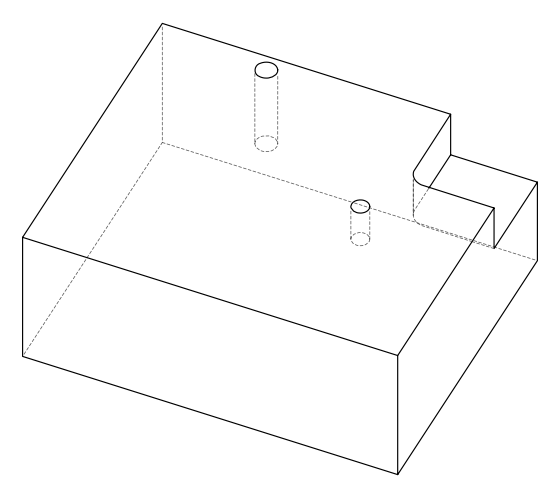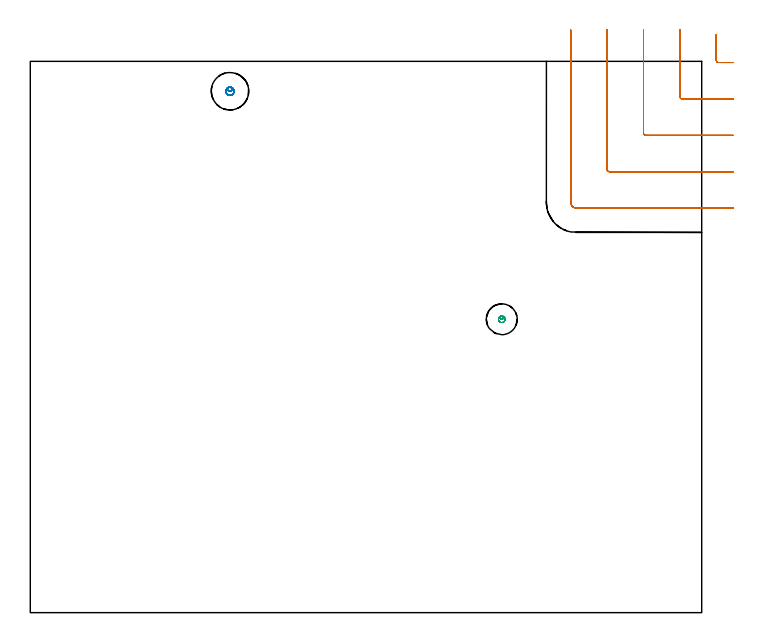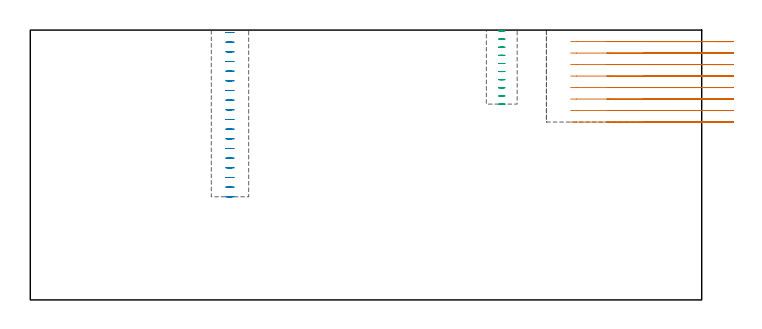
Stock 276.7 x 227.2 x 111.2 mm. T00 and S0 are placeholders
(PLAN: 3 operations, 2 tool changes, 9 min)
(1 MILL_CORNER_NOTCH_RECTANGULAR | CORNER_NOTCH_RECTANGULAR | UGT0201_094 | Follow Part, ap 5, ae 75% | 7.33 min | 169775 mm3)
(2 MILL_BLIND_HOLE_FROM_SOLID_MATERIAL | STEP1POCKET | NXT0201_011 | Spiral | 1.18 min | 12795 mm3)
(3 MILL_BLIND_HOLE_FROM_SOLID_MATERIAL_1 | STEP1POCKET_1 | NXT0201_010 | Spiral | 0.52 min | 3847 mm3)
(TOOL UGT0201_094 | End mill 20 mm | D20 FL38 Z4)
(TOOL NXT0201_011 | ENDMILL 12mm [2P460-1200-NA 1630] | D12 FL38 Z6)
(TOOL NXT0201_010 | ENDMILL 10mm [2P460-1000-NA 1630] | D10 FL30 Z6)
(OP 1 MILL_CORNER_NOTCH_RECTANGULAR)
G17 G21 G94 G90
T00 M6
G54
G17 G0 G90 X282.7 Y238.2 S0 M3
G43 Z121.2 H0
Z106.462
G94 G1 Y235.2 F250.
Y227.695 F500.
G3 X283.695 Y226.7 R1.
G1 X286.7
X289.7 F250.
G0 Z121.2
X267.7 Y240.2
Z106.462
G1 Y237.2
Y212.695 F500.
G3 X268.695 Y211.7 R1.
G1 X286.7
X289.7 F250.
G0 Z121.2
X252.7 Y240.2
Z106.462
G1 Y237.2
Y197.696 F500.
G3 X253.696 Y196.7 R1.
G1 X286.7
X289.7 F250.
G0 Z121.2
X237.7 Y240.2
Z106.462
G1 Y237.2
Y182.696 F500.
G3 X238.696 Y181.7 R1.
G1 X286.7
X289.7 F250.
G0 Z121.2
X222.7 Y240.2
Z106.462
G1 Y237.2
Y169.1 F500.
G3 X225.1 Y166.7 R2.4
G1 X286.7
X289.7 F250.
G0 Z121.2
X282.7 Y238.2
Z101.725
G1 Y235.2
Y227.695 F500.
G3 X283.695 Y226.7 R1.
G1 X286.7
X289.7 F250.
G0 Z121.2
X267.7 Y240.2
Z101.725
G1 Y237.2
Y212.695 F500.
G3 X268.695 Y211.7 R1.
G1 X286.7
X289.7 F250.
G0 Z121.2
X252.7 Y240.2
Z101.725
G1 Y237.2
Y197.696 F500.
G3 X253.696 Y196.7 R1.
G1 X286.7
X289.7 F250.
G0 Z121.2
X237.7 Y240.2
Z101.725
G1 Y237.2
Y182.696 F500.
G3 X238.696 Y181.7 R1.
G1 X286.7
X289.7 F250.
G0 Z121.2
X222.7 Y240.2
Z101.725
G1 Y237.2
Y169.1 F500.
G3 X225.1 Y166.7 R2.4
G1 X286.7
X289.7 F250.
G0 Z121.2
X282.7 Y238.2
Z96.987
G1 Y235.2
Y227.695 F500.
G3 X283.695 Y226.7 R1.
G1 X286.7
X289.7 F250.
G0 Z121.2
X267.7 Y240.2
Z96.987
G1 Y237.2
Y212.695 F500.
G3 X268.695 Y211.7 R1.
G1 X286.7
X289.7 F250.
G0 Z121.2
X252.7 Y240.2
Z96.987
G1 Y237.2
Y197.696 F500.
G3 X253.696 Y196.7 R1.
G1 X286.7
X289.7 F250.
G0 Z121.2
X237.7 Y240.2
Z96.987
G1 Y237.2
Y182.696 F500.
G3 X238.696 Y181.7 R1.
G1 X286.7
X289.7 F250.
G0 Z121.2
X222.7 Y240.2
Z96.987
G1 Y237.2
Y169.1 F500.
G3 X225.1 Y166.7 R2.4
G1 X286.7
X289.7 F250.
G0 Z121.2
X282.7 Y238.2
Z92.25
G1 Y235.2
Y227.695 F500.
G3 X283.695 Y226.7 R1.
G1 X286.7
X289.7 F250.
G0 Z121.2
X267.7 Y240.2
Z92.25
G1 Y237.2
Y212.695 F500.
G3 X268.695 Y211.7 R1.
G1 X286.7
X289.7 F250.
G0 Z121.2
X252.7 Y240.2
Z92.25
G1 Y237.2
Y197.696 F500.
G3 X253.696 Y196.7 R1.
G1 X286.7
X289.7 F250.
G0 Z121.2
X237.7 Y240.2
Z92.25
G1 Y237.2
Y182.696 F500.
G3 X238.696 Y181.7 R1.
G1 X286.7
X289.7 F250.
G0 Z121.2
X222.7 Y240.2
Z92.25
G1 Y237.2
Y169.1 F500.
G3 X225.1 Y166.7 R2.4
G1 X286.7
X289.7 F250.
G0 Z121.2
X282.7 Y238.2
Z87.512
G1 Y235.2
Y227.695 F500.
G3 X283.695 Y226.7 R1.
G1 X286.7
X289.7 F250.
G0 Z121.2
X267.7 Y240.2
Z87.512
G1 Y237.2
Y212.695 F500.
G3 X268.695 Y211.7 R1.
G1 X286.7
X289.7 F250.
G0 Z121.2
X252.7 Y240.2
Z87.512
G1 Y237.2
Y197.696 F500.
G3 X253.696 Y196.7 R1.
G1 X286.7
X289.7 F250.
G0 Z121.2
X237.7 Y240.2
Z87.512
G1 Y237.2
Y182.696 F500.
G3 X238.696 Y181.7 R1.
G1 X286.7
X289.7 F250.
G0 Z121.2
X222.7 Y240.2
Z87.512
G1 Y237.2
Y169.1 F500.
G3 X225.1 Y166.7 R2.4
G1 X286.7
X289.7 F250.
G0 Z121.2
X282.7 Y238.2
Z82.775
G1 Y235.2
Y227.695 F500.
G3 X283.695 Y226.7 R1.
G1 X286.7
X289.7 F250.
G0 Z121.2
X267.7 Y240.2
Z82.775
G1 Y237.2
Y212.695 F500.
G3 X268.695 Y211.7 R1.
G1 X286.7
X289.7 F250.
G0 Z121.2
X252.7 Y240.2
Z82.775
G1 Y237.2
Y197.696 F500.
G3 X253.696 Y196.7 R1.
G1 X286.7
X289.7 F250.
G0 Z121.2
X237.7 Y240.2
Z82.775
G1 Y237.2
Y182.696 F500.
G3 X238.696 Y181.7 R1.
G1 X286.7
X289.7 F250.
G0 Z121.2
X222.7 Y240.2
Z82.775
G1 Y237.2
Y169.1 F500.
G3 X225.1 Y166.7 R2.4
G1 X286.7
X289.7 F250.
G0 Z121.2
X282.7 Y238.2
Z78.037
G1 Y235.2
Y227.695 F500.
G3 X283.695 Y226.7 R1.
G1 X286.7
X289.7 F250.
G0 Z121.2
X267.7 Y240.2
Z78.037
G1 Y237.2
Y212.695 F500.
G3 X268.695 Y211.7 R1.
G1 X286.7
X289.7 F250.
G0 Z121.2
X252.7 Y240.2
Z78.037
G1 Y237.2
Y197.696 F500.
G3 X253.696 Y196.7 R1.
G1 X286.7
X289.7 F250.
G0 Z121.2
X237.7 Y240.2
Z78.037
G1 Y237.2
Y182.696 F500.
G3 X238.696 Y181.7 R1.
G1 X286.7
X289.7 F250.
G0 Z121.2
X222.7 Y240.2
Z78.037
G1 Y237.2
Y169.1 F500.
G3 X225.1 Y166.7 R2.4
G1 X286.7
X289.7 F250.
G0 Z121.2
X282.7 Y238.2
Z73.3
G1 Y235.2
Y227.695 F500.
G3 X283.695 Y226.7 R1.
G1 X286.7
X289.7 F250.
G0 Z121.2
X267.7 Y240.2
Z73.3
G1 Y237.2
Y212.695 F500.
G3 X268.695 Y211.7 R1.
G1 X286.7
X289.7 F250.
G0 Z121.2
X252.7 Y240.2
Z73.3
G1 Y237.2
Y197.696 F500.
G3 X253.696 Y196.7 R1.
G1 X286.7
X289.7 F250.
G0 Z121.2
X237.7 Y240.2
Z73.3
G1 Y237.2
Y182.696 F500.
G3 X238.696 Y181.7 R1.
G1 X286.7
X289.7 F250.
G0 Z121.2
X222.7 Y240.2
Z73.3
G1 Y237.2
Y169.1 F500.
G3 X225.1 Y166.7 R2.4
G1 X286.7
X289.7 F250.
G0 Z121.2
M5
M2
(OP 2 MILL_BLIND_HOLE_FROM_SOLID_MATERIAL)
G17 G21 G94 G90
T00 M6
G54
G17 G0 G90 X82.3 Y214.9 S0 M3
G43 Z121.2 H1
Z110.217
G94 G3 X83.061 Y215.839 R0.778 F250.
X81.947 Y216.563 R0.939
X80.637 Y214.547 R1.7
X81.947 Y216.563 R-1.7
X81.292 Y215.555 R0.85
X82.3 Y214.9 R0.85
G0 Z106.233
G3 X83.061 Y215.839 R0.778
X81.947 Y216.563 R0.939
X80.637 Y214.547 R1.7
X81.947 Y216.563 R-1.7
X81.292 Y215.555 R0.85
X82.3 Y214.9 R0.85
G0 Z102.25
G3 X83.061 Y215.839 R0.778
X81.947 Y216.563 R0.939
X80.637 Y214.547 R1.7
X81.947 Y216.563 R-1.7
X81.292 Y215.555 R0.85
X82.3 Y214.9 R0.85
G0 Z98.267
G3 X83.061 Y215.839 R0.778
X81.947 Y216.563 R0.939
X80.637 Y214.547 R1.7
X81.947 Y216.563 R-1.7
X81.292 Y215.555 R0.85
X82.3 Y214.9 R0.85
G0 Z94.283
G3 X83.061 Y215.839 R0.778
X81.947 Y216.563 R0.939
X80.637 Y214.547 R1.7
X81.947 Y216.563 R-1.7
X81.292 Y215.555 R0.85
X82.3 Y214.9 R0.85
G0 Z90.3
G3 X83.061 Y215.839 R0.778
X81.947 Y216.563 R0.939
X80.637 Y214.547 R1.7
X81.947 Y216.563 R-1.7
X81.292 Y215.555 R0.85
X82.3 Y214.9 R0.85
G0 Z86.317
G3 X83.061 Y215.839 R0.778
X81.947 Y216.563 R0.939
X80.637 Y214.547 R1.7
X81.947 Y216.563 R-1.7
X81.292 Y215.555 R0.85
X82.3 Y214.9 R0.85
G0 Z82.333
G3 X83.061 Y215.839 R0.778
X81.947 Y216.563 R0.939
X80.637 Y214.547 R1.7
X81.947 Y216.563 R-1.7
X81.292 Y215.555 R0.85
X82.3 Y214.9 R0.85
G0 Z78.35
G3 X83.061 Y215.839 R0.778
X81.947 Y216.563 R0.939
X80.637 Y214.547 R1.7
X81.947 Y216.563 R-1.7
X81.292 Y215.555 R0.85
X82.3 Y214.9 R0.85
G0 Z74.367
G3 X83.061 Y215.839 R0.778
X81.947 Y216.563 R0.939
X80.637 Y214.547 R1.7
X81.947 Y216.563 R-1.7
X81.292 Y215.555 R0.85
X82.3 Y214.9 R0.85
G0 Z70.383
G3 X83.061 Y215.839 R0.778
X81.947 Y216.563 R0.939
X80.637 Y214.547 R1.7
X81.947 Y216.563 R-1.7
X81.292 Y215.555 R0.85
X82.3 Y214.9 R0.85
G0 Z66.4
G3 X83.061 Y215.839 R0.778
X81.947 Y216.563 R0.939
X80.637 Y214.547 R1.7
X81.947 Y216.563 R-1.7
X81.292 Y215.555 R0.85
X82.3 Y214.9 R0.85
G0 Z62.417
G3 X83.061 Y215.839 R0.778
X81.947 Y216.563 R0.939
X80.637 Y214.547 R1.7
X81.947 Y216.563 R-1.7
X81.292 Y215.555 R0.85
X82.3 Y214.9 R0.85
G0 Z58.433
G3 X83.061 Y215.839 R0.778
X81.947 Y216.563 R0.939
X80.637 Y214.547 R1.7
X81.947 Y216.563 R-1.7
X81.292 Y215.555 R0.85
X82.3 Y214.9 R0.85
G0 Z54.45
G3 X83.061 Y215.839 R0.778
X81.947 Y216.563 R0.939
X80.637 Y214.547 R1.7
X81.947 Y216.563 R-1.7
X81.292 Y215.555 R0.85
X82.3 Y214.9 R0.85
G0 Z50.467
G3 X83.061 Y215.839 R0.778
X81.947 Y216.563 R0.939
X80.637 Y214.547 R1.7
X81.947 Y216.563 R-1.7
X81.292 Y215.555 R0.85
X82.3 Y214.9 R0.85
G0 Z46.483
G3 X83.061 Y215.839 R0.778
X81.947 Y216.563 R0.939
X80.637 Y214.547 R1.7
X81.947 Y216.563 R-1.7
X81.292 Y215.555 R0.85
X82.3 Y214.9 R0.85
G0 Z42.5
G3 X83.061 Y215.839 R0.778
X81.947 Y216.563 R0.939
X80.637 Y214.547 R1.7
X81.947 Y216.563 R-1.7
X81.292 Y215.555 R0.85
X82.3 Y214.9 R0.85
G0 Z121.2
M5
M2
(OP 3 MILL_BLIND_HOLE_FROM_SOLID_MATERIAL_1)
G17 G21 G94 G90
T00 M6
G54
G17 G0 G90 X194.3 Y120.9 S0 M3
G43 Z121.2 H1
Z110.85
G94 G3 X194.933 Y121.617 R0.638 F250.
X194.131 Y122.239 R0.717
X192.961 Y120.731 R1.35
X194.131 Y122.239 R-1.35
X193.546 Y121.485 R0.675
X194.3 Y120.9 R0.675
G0 Z107.5
G3 X194.933 Y121.617 R0.638
X194.131 Y122.239 R0.717
X192.961 Y120.731 R1.35
X194.131 Y122.239 R-1.35
X193.546 Y121.485 R0.675
X194.3 Y120.9 R0.675
G0 Z104.15
G3 X194.933 Y121.617 R0.638
X194.131 Y122.239 R0.717
X192.961 Y120.731 R1.35
X194.131 Y122.239 R-1.35
X193.546 Y121.485 R0.675
X194.3 Y120.9 R0.675
G0 Z100.8
G3 X194.933 Y121.617 R0.638
X194.131 Y122.239 R0.717
X192.961 Y120.731 R1.35
X194.131 Y122.239 R-1.35
X193.546 Y121.485 R0.675
X194.3 Y120.9 R0.675
G0 Z97.45
G3 X194.933 Y121.617 R0.638
X194.131 Y122.239 R0.717
X192.961 Y120.731 R1.35
X194.131 Y122.239 R-1.35
X193.546 Y121.485 R0.675
X194.3 Y120.9 R0.675
G0 Z94.1
G3 X194.933 Y121.617 R0.638
X194.131 Y122.239 R0.717
X192.961 Y120.731 R1.35
X194.131 Y122.239 R-1.35
X193.546 Y121.485 R0.675
X194.3 Y120.9 R0.675
G0 Z90.75
G3 X194.933 Y121.617 R0.638
X194.131 Y122.239 R0.717
X192.961 Y120.731 R1.35
X194.131 Y122.239 R-1.35
X193.546 Y121.485 R0.675
X194.3 Y120.9 R0.675
G0 Z87.4
G3 X194.933 Y121.617 R0.638
X194.131 Y122.239 R0.717
X192.961 Y120.731 R1.35
X194.131 Y122.239 R-1.35
X193.546 Y121.485 R0.675
X194.3 Y120.9 R0.675
G0 Z84.05
G3 X194.933 Y121.617 R0.638
X194.131 Y122.239 R0.717
X192.961 Y120.731 R1.35
X194.131 Y122.239 R-1.35
X193.546 Y121.485 R0.675
X194.3 Y120.9 R0.675
G0 Z80.7
G3 X194.933 Y121.617 R0.638
X194.131 Y122.239 R0.717
X192.961 Y120.731 R1.35
X194.131 Y122.239 R-1.35
X193.546 Y121.485 R0.675
X194.3 Y120.9 R0.675
G0 Z121.2
M5
M2
